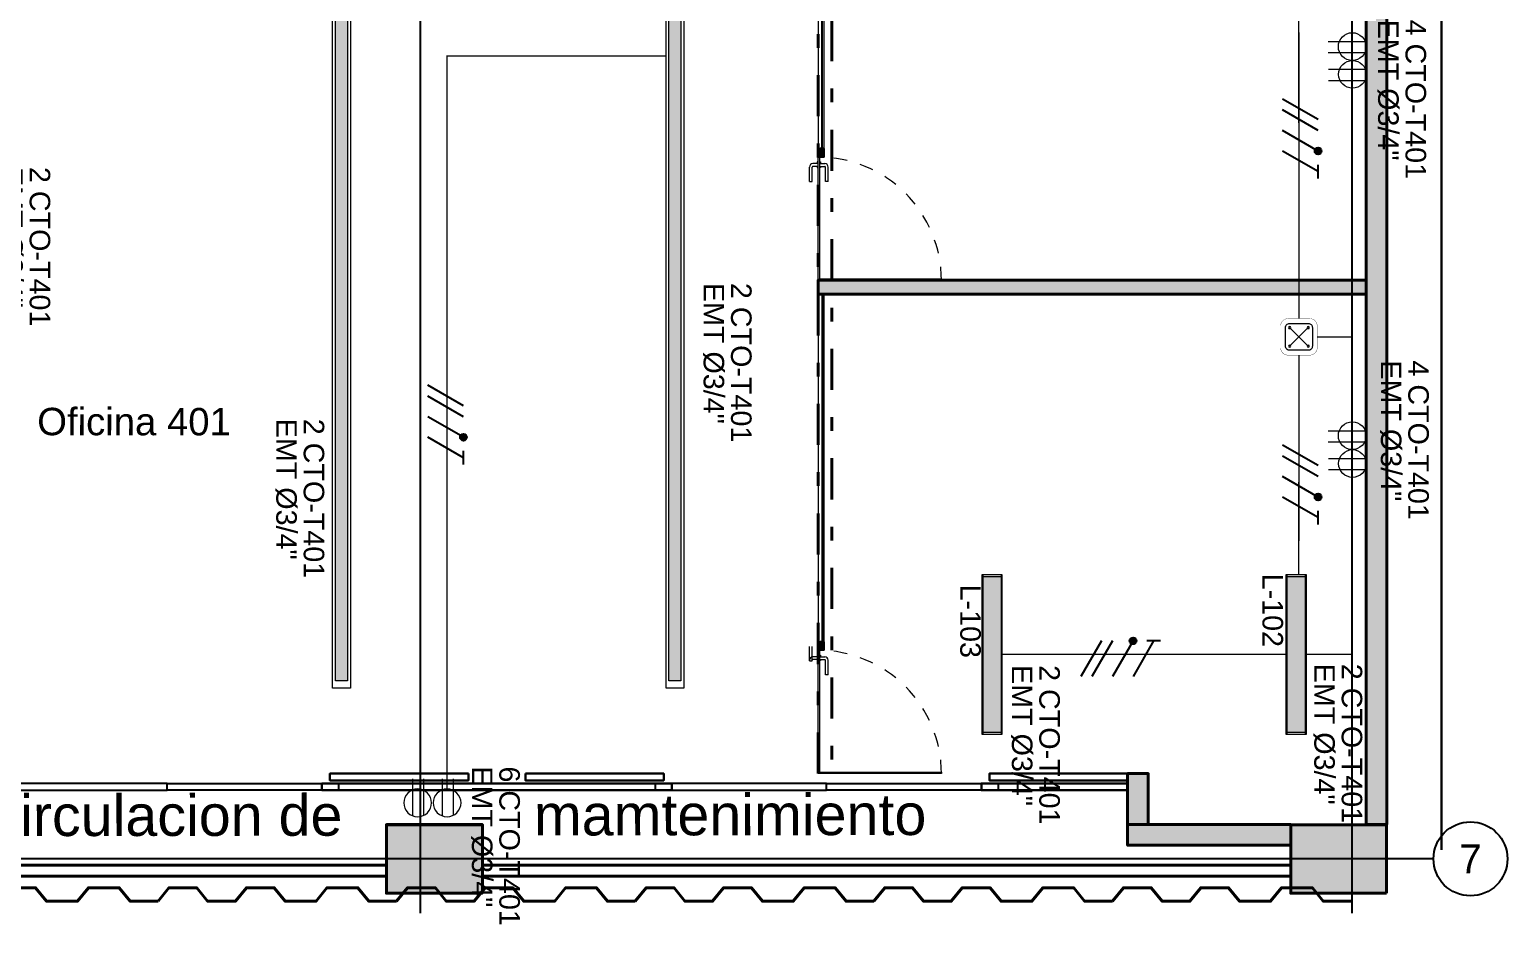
# Model space of a CAD drawing. Header units: millimetres. Extents: x -629 to 509, y -240 to 968.
# Drawn here: x 267.63 to 278.41, y 48.44 to 54.98 of the extents above; entities that cross this region are included whole.
import ezdxf
from ezdxf.enums import TextEntityAlignment as Align
from ezdxf.lldxf.tags import DXFTag

# ---------------------------------------------------------------- set-up
doc = ezdxf.new("R2010")
doc.units = ezdxf.units.MM
for name, pattern in [('CENTER', [0.7, 0.3, -0.2, 0, -0.2]), ('DASHED2', [9.525, 6.35, -3.175]), ('Hidden 1_16_', [0.002381, 0.001587, -0.00079375]), ('LÍNEAS_OCULTASX2', [0.75, 0.5, -0.25])]:
    doc.linetypes.add(name, pattern=pattern)
for name, color, linetype in [('-ALAMBRADO', 7, 'Continuous'), ('1amobla', 252, 'Continuous'), ('A_CIRCULO DE EJES', 252, 'Continuous'), ('CAJA DE PASO', 86, 'Continuous'), ('GG_PISO 2', 8, 'Continuous'), ('GG_PISO 4', 8, 'Continuous'), ('HACHTCOLUMNA', 252, 'Continuous'), ('PROYECCION', 251, 'DASHED2')]:
    doc.layers.add(name, color=color, linetype=linetype)
for name, color, linetype, lineweight in [('-CN-GYD-INTERRUPTORES DE PARED', 3, 'Continuous', 20), ('-CN-GYD-LUMINARIA CINTA LED', 4, 'Continuous', 18), ('-CN-GYD-TOMACORRIENTES', 1, 'Continuous', 18), ('-CN-GYD-TUBERÍA PRINCIPAL ILUMINACION', 5, 'Continuous', 5), ('-CN-GYD-TUBERÍA TOMACORRIENTE PVC', 86, 'Continuous', 18), ('-EL-Texto Tomas', 7, 'Continuous', 0), ('_TEXTO', 7, 'Continuous', 9), ('A-DETL-GENF', 7, 'Continuous', 5), ('A-DOOR', 7, 'Continuous', 5), ('Estructura', 250, 'Continuous', 40), ('Muro', 250, 'Continuous', 40), ('Piso', 253, 'Continuous', 30), ('TEXTOS', 250, 'Continuous', 20), ('Vidrio', 254, 'Continuous', 30)]:
    doc.layers.add(name, color=color, linetype=linetype, lineweight=lineweight)
doc.layers.add('A-DOOR-HDLN', color=9, linetype='Hidden 1_16_', lineweight=25, true_color=0x808080)
for name, color, linetype, true_color in [('JCA_HATCH 254', 7, 'Continuous', 0xd1d1d1), ('PDF_A - VENT', 7, 'Continuous', 0xffffff), ('PDF_VENTANAS', 7, 'Continuous', 0xb9b9b9)]:
    doc.layers.add(name, color=color, linetype=linetype, true_color=true_color)
doc.styles.add('A_TEXT1', font='arial.ttf')
doc.styles.add('ROMANS', font='arial.ttf')
doc.styles.get("Standard").update_dxf_attribs({"font": 'arial.ttf'})
tags = doc.linetypes.add('EMT_LINE', pattern='A,0.5,-0.2,["EMT",Standard,S=0.1,R=0,X=-0.1,Y=-0.05],-0.25', length=0.95).pattern_tags.tags
tags[6] = DXFTag(74, 10)

# ---------------------------------------------------------------- blocks, each defined once
blk = doc.blocks.new('A_B_Eje')
at = {"layer": 'A_CIRCULO DE EJES', "ltscale": 1.5}
blk.add_circle((0, 0), 0.0045, dxfattribs=at)
at = {"layer": 'A_CIRCULO DE EJES', "ltscale": 1.5, "style": 'A_TEXT1'}
blk.add_attdef('EJE', text='', height=0.0035, dxfattribs=at).set_placement((0, 0), align=Align.MIDDLE_CENTER)
blk = doc.blocks.new('Caja de paso')
at = {"layer": '-CN-GYD-TUBERÍA TOMACORRIENTE PVC', "const_width": 0.00173}
blk.add_lwpolyline([(-0.1111, 0.0667), (-0.1111, -0.0667, 0.414214), (-0.0667, -0.1111), (0.0667, -0.1111, 0.414214), (0.1111, -0.0667), (0.1111, 0.0667, 0.414214), (0.0667, 0.1111), (-0.0667, 0.1111, 0.414214)], format="xyb", close=True, dxfattribs=at)
at = {"layer": '-CN-GYD-TUBERÍA TOMACORRIENTE PVC'}
blk.add_lwpolyline([(-0.0566, -0.0819), (0.0566, -0.0819, 0.414214), (0.0819, -0.0566), (0.0819, 0.0566, 0.414214), (0.0566, 0.0819), (-0.0566, 0.0819, 0.414214), (-0.0819, 0.0566), (-0.0819, -0.0566, 0.414214)], format="xyb", close=True, dxfattribs=at)
at = {"layer": '-CN-GYD-TUBERÍA TOMACORRIENTE PVC', "linetype": 'LÍNEAS_OCULTASX2'}
for points in [[(-0.0566, 0.0566), (0.0566, -0.0566)], [(0.0566, 0.0566), (-0.0566, -0.0566)]]:
    blk.add_lwpolyline(points, dxfattribs=at)
at = {"layer": '-CN-GYD-TUBERÍA TOMACORRIENTE PVC'}
for centre in [(-0.0566, 0.0566), (0.0566, 0.0566), (-0.0566, -0.0566), (0.0566, -0.0566)]:
    blk.add_circle(centre, 0.00665, dxfattribs=at)
blk = doc.blocks.new('Tomas BD1')
at = {"lineweight": 0}
blk.add_line((0.115, -0.318), (0.115, 0.588), dxfattribs=at)
blk.add_lwpolyline([(-0.154, -0.297), (-0.154, 0.588)], dxfattribs=at)
blk.add_circle((0, 0), 0.338, dxfattribs=at)
at = {"layer": '-EL-Texto Tomas', "color": 7, "style": 'ROMANS'}
for tag, p, height, flags in [('POTENCIA(W)', (0.878, 0.595), 0.321, 9), ('TABLERO', (0.316, 0.654), 0.273, 8), ('CTO', (-0.059, 0.65), 0.273, 8)]:
    blk.add_attdef(tag, p, '', height=height, rotation=90, dxfattribs=dict(at, flags=flags))
at = {"layer": '-EL-Texto Tomas', "style": 'ROMANS', "flags": 9}
blk.add_attdef('USO', (-0.84, 0.589), '', height=0.35, rotation=90, dxfattribs=at)
blk = doc.blocks.new('Luminaria Lineal lumen')
at = {"layer": '-CN-GYD-INTERRUPTORES DE PARED'}
h = blk.add_hatch(dxfattribs=at)
h.set_pattern_fill('SWAMP', color=252, scale=0.5, angle=90)
h.set_pattern_definition([(90, (-99.318, -5.545), (-10.99852, 6.35), [1.5875, -11.1125]), (180, (-99.3185, -4.7517), (-10.99852, -6.35), [0.79375, -21.2033]), (180, (-99.3185, -4.553), (-10.99852, -6.35), [0.635, -21.36205]), (180, (-99.3185, -4.95), (-10.99852, -6.35), [0.635, -21.36205]), (150, (-99.318, -4.355), (-10.99852, -6.35), [0.508, -12.192]), (210, (-99.318, -5.149), (-5e-09, -12.7), [0.508, -12.192])])
h.paths.add_polyline_path([(-560, 25), (-560, -25), (560, -25), (560, 25)])
at = {"layer": '-CN-GYD-INTERRUPTORES DE PARED', "color": 4}
for points in [[(-571.9, -37), (-571.9, 37), (571.9, 37), (571.9, -37)], [(-560, -25), (-560, 25), (560, 25), (560, -25)]]:
    blk.add_lwpolyline(points, close=True, dxfattribs=at)
blk = doc.blocks.new('A$C0c308a91')
at = {"layer": '-CN-GYD-INTERRUPTORES DE PARED'}
h = blk.add_hatch(dxfattribs=at)
h.set_pattern_fill('SWAMP', color=252, scale=0.5, angle=90)
h.set_pattern_definition([(360, (0.008333, 0.3632815), (0.00168459, 0.00729449), [0.00042115, -0.00294803]), (90, (0.0085438, 0.3632815), (-0.00168459, 0.00729449), [0.000526434, -0.014062545]), (90, (0.0085965, 0.3632815), (-0.00168459, 0.00729449), [0.00042115, -0.01416783]), (90, (0.0084912, 0.3632815), (-0.00168459, 0.00729449), [0.00042115, -0.01416783]), (76.9961, (0.008649, 0.3632815), (-0.00168459, 0.00729449), [0.00029946, -0.007187024]), (103.0039, (0.0084385, 0.3632815), (-0.00336918, 3e-12), [0.00029946, -0.007187024])])
h.paths.add_polyline_path([(0.0688, 0.5741), (0.0032, 0.5741), (0.0032, 0.0079), (0.0688, 0.0079)])
at = {"layer": '-CN-GYD-INTERRUPTORES DE PARED', "color": 4}
for p, q in [((0, 0.582), (0.0719, 0.582)), ((0, 0), (0, 0.582)), ((0.0032, 0), (0.0032, 0.582)), ((0.0032, 0.5741), (0.0688, 0.5741)), ((0.0688, 0.582), (0.0688, 0)), ((0.0719, 0.582), (0.0719, 0)), ((0.0719, 0), (0, 0)), ((0.0688, 0.0079), (0.0032, 0.0079))]:
    blk.add_line(p, q, dxfattribs=at)
blk = doc.blocks.new('estructura etapa 3')
at = {"layer": 'HACHTCOLUMNA', "transparency": 33554687}
h = blk.add_hatch(color=256, dxfattribs=at)
h.paths.add_polyline_path([(-91.651, -6658.124), (-91.651, -6657.624), (-92.35, -6657.624), (-92.35, -6658.124)])
h.paths.add_polyline_path([(-49.354, -6658.124), (-49.354, -6657.624), (-50.055, -6657.624), (-50.055, -6658.124)])
h.paths.add_polyline_path([(-56.053, -6658.124), (-56.053, -6657.624), (-56.753, -6657.624), (-56.753, -6658.124)])
h.paths.add_polyline_path([(-76.45, -6659.124), (-76.95, -6659.124), (-76.95, -6657.624), (-76.45, -6657.624)])
h.paths.add_polyline_path([(-83.95, -6659.124), (-84.45, -6659.124), (-84.45, -6657.624), (-83.95, -6657.624)])
h.paths.add_polyline_path([(-60.452, -6659.124), (-60.952, -6659.124), (-60.952, -6657.624), (-60.452, -6657.624)])
h.paths.add_polyline_path([(-67.95, -6659.124), (-68.45, -6659.124), (-68.45, -6657.624), (-67.95, -6657.624)])
h.paths.add_polyline_path([(-91.85, -6668.199), (-91.851, -6667.599), (-92.35, -6667.599), (-92.349, -6668.199)])
h.paths.add_polyline_path([(-49.354, -6668.199), (-49.354, -6667.599), (-49.854, -6667.599), (-49.854, -6668.199)])
h.paths.add_polyline_path([(-56.154, -6668.149), (-56.154, -6667.649), (-56.854, -6667.649), (-56.854, -6668.149)])
h.paths.add_polyline_path([(-59.952, -6667.649), (-59.952, -6668.149), (-61.452, -6668.149), (-61.452, -6667.649)])
h.paths.add_polyline_path([(-75.95, -6667.649), (-75.95, -6668.149), (-77.45, -6668.149), (-77.45, -6667.649)])
h.paths.add_polyline_path([(-68.95, -6667.649), (-68.95, -6668.149), (-67.45, -6668.149), (-67.45, -6667.649)])
h.paths.add_polyline_path([(-84.95, -6667.649), (-84.95, -6668.149), (-83.45, -6668.149), (-83.45, -6667.649)])
h.paths.add_polyline_path([(-91.85, -6676.199), (-91.85, -6675.599), (-92.349, -6675.599), (-92.349, -6676.199)])
h.paths.add_polyline_path([(-49.354, -6676.199), (-49.354, -6675.599), (-49.854, -6675.599), (-49.854, -6676.199)])
h.paths.add_polyline_path([(-56.154, -6676.149), (-56.154, -6675.649), (-56.754, -6675.649), (-56.754, -6676.149)])
h.paths.add_polyline_path([(-59.952, -6675.649), (-59.952, -6676.149), (-61.452, -6676.149), (-61.452, -6675.649)])
h.paths.add_polyline_path([(-75.95, -6675.649), (-75.95, -6676.149), (-77.45, -6676.149), (-77.45, -6675.649)])
h.paths.add_polyline_path([(-68.95, -6675.649), (-68.95, -6676.149), (-67.45, -6676.149), (-67.45, -6675.649)])
h.paths.add_polyline_path([(-84.95, -6675.649), (-84.95, -6676.149), (-83.45, -6676.149), (-83.45, -6675.649)])
h.paths.add_polyline_path([(-91.847, -6686.299), (-91.851, -6685.699), (-92.35, -6685.699), (-92.346, -6686.299)])
h.paths.add_polyline_path([(-49.354, -6686.299), (-49.354, -6685.699), (-49.854, -6685.699), (-49.854, -6686.299)])
h.paths.add_polyline_path([(-56.154, -6686.249), (-56.154, -6685.749), (-56.754, -6685.749), (-56.754, -6686.249)])
h.paths.add_polyline_path([(-59.952, -6685.749), (-59.952, -6686.249), (-61.452, -6686.249), (-61.452, -6685.749)])
h.paths.add_polyline_path([(-75.95, -6685.749), (-75.95, -6686.249), (-77.45, -6686.249), (-77.45, -6685.749)])
h.paths.add_polyline_path([(-68.95, -6685.749), (-68.95, -6686.249), (-67.45, -6686.249), (-67.45, -6685.749)])
h.paths.add_polyline_path([(-84.95, -6685.749), (-84.95, -6686.249), (-83.45, -6686.249), (-83.45, -6685.749)])
h.paths.add_polyline_path([(-49.353, -6694.294), (-49.354, -6693.699), (-49.855, -6693.699), (-49.854, -6694.294)])
h.paths.add_polyline_path([(-56.054, -6694.249), (-56.054, -6693.749), (-56.753, -6693.749), (-56.753, -6694.249)])
h.paths.add_polyline_path([(-91.651, -6694.249), (-91.651, -6693.749), (-92.35, -6693.749), (-92.35, -6694.249)])
h.paths.add_polyline_path([(-59.952, -6693.749), (-59.952, -6694.249), (-61.452, -6694.249), (-61.452, -6693.749)])
h.paths.add_polyline_path([(-75.95, -6693.749), (-75.95, -6694.249), (-77.45, -6694.249), (-77.45, -6693.749)])
h.paths.add_polyline_path([(-68.95, -6693.749), (-68.95, -6694.249), (-67.45, -6694.249), (-67.45, -6693.749)])
h.paths.add_polyline_path([(-84.95, -6693.749), (-84.95, -6694.249), (-83.45, -6694.249), (-83.45, -6693.749)])
h.paths.add_polyline_path([(-49.359, -6703.974), (-49.359, -6703.374), (-49.859, -6703.374), (-49.859, -6703.974)])
h.paths.add_polyline_path([(-56.054, -6703.924), (-56.054, -6703.424), (-56.753, -6703.424), (-56.753, -6703.924)])
h.paths.add_polyline_path([(-67.95, -6704.924), (-67.95, -6703.424), (-68.45, -6703.424), (-68.45, -6704.924)])
h.paths.add_polyline_path([(-91.651, -6703.924), (-91.651, -6703.424), (-92.35, -6703.424), (-92.35, -6703.924)])
h.paths.add_polyline_path([(-61.847, -6703.424), (-60.347, -6703.424), (-60.347, -6703.924), (-61.847, -6703.924)])
h.paths.add_polyline_path([(-83.95, -6704.924), (-83.95, -6703.424), (-84.45, -6703.424), (-84.45, -6704.924)])
h.paths.add_polyline_path([(-76.45, -6704.924), (-76.45, -6703.424), (-76.95, -6703.424), (-76.95, -6704.924)])
h.paths.add_polyline_path([(-49.354, -6711.949), (-49.354, -6711.449), (-50.054, -6711.449), (-50.054, -6711.949)])
h.paths.add_polyline_path([(-55.954, -6711.949), (-55.954, -6711.449), (-56.654, -6711.449), (-56.654, -6711.949)])
h.paths.add_polyline_path([(-91.65, -6711.949), (-91.65, -6711.449), (-92.35, -6711.449), (-92.35, -6711.949)])
h.paths.add_polyline_path([(-60.952, -6711.949), (-60.952, -6709.549), (-60.452, -6709.549), (-60.452, -6711.949)])
h.paths.add_polyline_path([(-68.45, -6709.549), (-68.45, -6711.949), (-67.95, -6711.949), (-67.95, -6709.549)])
h.paths.add_polyline_path([(-76.95, -6709.549), (-76.95, -6711.949), (-76.45, -6711.949), (-76.45, -6709.549)])
h.paths.add_polyline_path([(-83.95, -6709.549), (-83.95, -6711.949), (-84.45, -6711.949), (-84.45, -6709.549)])
at = {"layer": 'Estructura', "transparency": 33554687}
for points in [[(-55.954, -6711.949), (-55.954, -6711.449), (-56.654, -6711.449), (-56.654, -6711.949)], [(-49.354, -6711.949), (-49.354, -6711.449), (-50.054, -6711.449), (-50.054, -6711.949)]]:
    blk.add_lwpolyline(points, close=True, dxfattribs=at)
blk = doc.blocks.new('A$Caedca3e0')
at = {"layer": 'JCA_HATCH 254', "linetype": 'Continuous', "ltscale": 0.3, "transparency": 33554687}
h = blk.add_hatch(color=256, dxfattribs=at)
h.dxf.hatch_style = 1
h.paths.add_polyline_path([(26.924, 56.688), (26.774, 56.688), (26.774, 2.964), (26.924, 2.964)])
h = blk.add_hatch(color=256, dxfattribs=at)
h.dxf.hatch_style = 1
h.paths.add_polyline_path([(22.774, 6.839), (26.774, 6.839), (26.774, 6.939), (22.774, 6.939)])
h = blk.add_hatch(color=256, dxfattribs=at)
h.dxf.hatch_style = 1
h.paths.add_polyline_path([(25.033, 2.964), (25.033, 3.337), (25.183, 3.337), (25.183, 2.964)])
h.paths.add_polyline_path([(26.224, 2.964), (25.033, 2.964), (25.033, 2.814), (26.224, 2.814)])
at = {"layer": '1amobla', "linetype": 'Continuous', "ltscale": 0.3}
blk.add_line((26.774, 8.736), (26.774, 8.696), dxfattribs=at)
at = {"layer": 'A-DETL-GENF'}
for p, q in [((22.766, 7.791), (22.736, 7.791)), ((22.766, 7.771), (22.736, 7.771)), ((22.766, 7.804), (22.766, 7.791)), ((22.774, 7.804), (22.766, 7.804)), ((22.766, 7.771), (22.766, 7.764)), ((22.784, 7.804), (22.792, 7.804)), ((22.792, 7.804), (22.792, 7.791)), ((22.792, 7.791), (22.822, 7.791)), ((22.792, 7.771), (22.792, 7.764)), ((22.792, 7.771), (22.822, 7.771)), ((22.711, 7.661), (22.711, 7.766)), ((22.711, 7.661), (22.731, 7.661)), ((22.731, 7.661), (22.731, 7.766)), ((22.766, 7.764), (22.774, 7.764)), ((22.792, 7.764), (22.784, 7.764)), ((22.827, 7.661), (22.827, 7.766)), ((22.847, 7.661), (22.827, 7.661)), ((22.847, 7.661), (22.847, 7.766))]:
    blk.add_line(p, q, dxfattribs=at)
at = {"layer": 'A-DETL-GENF', "transparency": 33554687}
for p, q in [((22.711, 4.161), (22.711, 4.266)), ((22.731, 4.161), (22.731, 4.266)), ((22.711, 4.161), (22.731, 4.161)), ((22.766, 4.189), (22.736, 4.189)), ((22.766, 4.169), (22.736, 4.169)), ((22.766, 4.202), (22.766, 4.189)), ((22.774, 4.202), (22.766, 4.202)), ((22.766, 4.169), (22.766, 4.162)), ((22.766, 4.162), (22.774, 4.162)), ((22.784, 4.202), (22.792, 4.202)), ((22.792, 4.162), (22.784, 4.162)), ((22.792, 4.202), (22.792, 4.189)), ((22.792, 4.189), (22.822, 4.189)), ((22.792, 4.169), (22.792, 4.162)), ((22.792, 4.169), (22.822, 4.169)), ((22.827, 4.059), (22.827, 4.164)), ((22.847, 4.059), (22.847, 4.164)), ((22.847, 4.059), (22.827, 4.059))]:
    blk.add_line(p, q, dxfattribs=at)
at = {"layer": 'A-DETL-GENF'}
for centre, radius, start, end in [((22.736, 7.766), 0.025, 90, 180), ((22.736, 7.766), 0.005, 90, 180), ((22.822, 7.766), 0.025, 0, 90), ((22.822, 7.766), 0.005, 0, 90)]:
    blk.add_arc(centre, radius, start, end, dxfattribs=at)
at = {"layer": 'A-DETL-GENF', "transparency": 33554687}
for centre, radius, start, end in [((22.736, 4.164), 0.025, 90, 180), ((22.736, 4.164), 0.005, 90, 180), ((22.822, 4.164), 0.025, 0, 90), ((22.822, 4.164), 0.005, 0, 90)]:
    blk.add_arc(centre, radius, start, end, dxfattribs=at)
at = {"layer": 'A-DOOR', "transparency": 33554687}
blk.add_line((22.774, 3.537), (22.774, 4.237), dxfattribs=at)
at = {"layer": 'A-DOOR-HDLN', "lineweight": 5}
blk.add_arc((22.774, 6.939), 0.9, 359.986, 90.014, dxfattribs=at)
at = {"layer": 'A-DOOR-HDLN', "lineweight": 5, "transparency": 33554687}
blk.add_arc((22.774, 3.337), 0.9, 359.986, 90.014, dxfattribs=at)
at = {"layer": 'Muro'}
for points in [[(26.924, 56.688), (26.774, 56.688), (26.774, 2.964), (26.924, 2.964)], [(25.033, 2.964), (25.033, 3.337), (25.183, 3.337), (25.183, 2.964)], [(26.224, 2.964), (25.033, 2.964), (25.033, 2.814), (26.224, 2.814)]]:
    blk.add_lwpolyline(points, close=True, dxfattribs=at)
at = {"layer": 'Muro', "linetype": 'CENTER', "transparency": 33554687}
blk.add_lwpolyline([(22.774, 3.337), (22.774, 10.439), (22.873, 10.439), (22.873, 3.337)], dxfattribs=at)
at = {"layer": 'Muro', "linetype": 'Continuous', "ltscale": 0.3}
for points in [[(22.774, 6.839), (26.774, 6.839), (26.774, 6.939), (22.774, 6.939)], [(19.624, 2.964), (20.324, 2.964), (20.324, 2.464), (19.624, 2.464)]]:
    blk.add_lwpolyline(points, close=True, dxfattribs=at)
at = {"layer": 'Muro'}
for points in [[(19.624, 2.667), (15.825, 2.667), (15.825, 2.587), (19.624, 2.587)], [(20.324, 2.667), (26.224, 2.667), (26.224, 2.587), (20.324, 2.587)], [(16.214, 2.404), (16.294, 2.503), (16.497, 2.503), (16.577, 2.404), (16.78, 2.404), (16.86, 2.503), (17.062, 2.503), (17.142, 2.404), (17.368, 2.404), (17.448, 2.503), (17.673, 2.503), (17.753, 2.404), (17.956, 2.404)], [(17.956, 2.404), (18.036, 2.503), (18.238, 2.503), (18.318, 2.404), (18.521, 2.404), (18.601, 2.503), (18.804, 2.503), (18.884, 2.404), (19.109, 2.404), (19.189, 2.503), (19.415, 2.503), (19.495, 2.404), (19.697, 2.404)], [(19.697, 2.404), (19.777, 2.503), (19.98, 2.503), (20.06, 2.404), (20.263, 2.404), (20.343, 2.503), (20.545, 2.503), (20.625, 2.404), (20.851, 2.404), (20.931, 2.503), (21.156, 2.503), (21.236, 2.404), (21.439, 2.404)], [(21.439, 2.404), (21.519, 2.503), (21.722, 2.503), (21.802, 2.404), (22.004, 2.404), (22.084, 2.503), (22.287, 2.503), (22.367, 2.404), (22.592, 2.404), (22.672, 2.503), (22.898, 2.503), (22.978, 2.404), (23.18, 2.404)], [(23.18, 2.404), (23.26, 2.503), (23.463, 2.503), (23.543, 2.404), (23.746, 2.404), (23.826, 2.503), (24.029, 2.503), (24.109, 2.404), (24.334, 2.404), (24.414, 2.503), (24.639, 2.503), (24.719, 2.404), (24.922, 2.404)], [(24.922, 2.404), (25.002, 2.503), (25.205, 2.503), (25.285, 2.404), (25.487, 2.404), (25.567, 2.503), (25.77, 2.503), (25.85, 2.404), (26.076, 2.404), (26.156, 2.503), (26.381, 2.503), (26.461, 2.404), (26.664, 2.404)]]:
    blk.add_lwpolyline(points, dxfattribs=at)
at = {"layer": 'PDF_A - VENT', "linetype": 'Continuous', "lineweight": 0}
blk.add_line((22.774, 7.839), (22.817, 7.839), dxfattribs=at)
blk.add_lwpolyline([(22.817, 10.439), (22.774, 10.439), (22.774, 7.839), (22.817, 7.839)], close=True, dxfattribs=at)
at = {"layer": 'PDF_A - VENT', "linetype": 'Continuous', "lineweight": 5}
for points in [[(22.796, 7.893, 0.054234), (22.793, 7.896, -0.182414), (22.801, 7.892, -0.182414), (22.808, 7.895, 0.054234), (22.805, 7.893)], [(22.793, 7.892, 0.182414), (22.801, 7.896, 0.182414), (22.808, 7.892)]]:
    blk.add_lwpolyline(points, format="xyb", dxfattribs=at)
blk.add_lwpolyline([(22.803, 7.943), (22.803, 7.933)], dxfattribs=at)
at = {"layer": 'PDF_A - VENT', "linetype": 'Continuous', "lineweight": 0}
for points in [[(22.774, 6.939), (22.774, 7.839)], [(22.784, 7.839), (22.784, 6.939)], [(22.784, 6.949), (23.674, 6.949), (23.674, 6.939), (22.774, 6.939)]]:
    blk.add_lwpolyline(points, dxfattribs=at)
at = {"layer": 'PDF_A - VENT', "linetype": 'Continuous', "lineweight": 0, "transparency": 33554687}
blk.add_lwpolyline([(22.817, 6.839), (22.774, 6.839), (22.774, 4.237), (22.817, 4.237)], close=True, dxfattribs=at)
at = {"layer": 'PDF_A - VENT', "linetype": 'Continuous', "lineweight": 5, "transparency": 33554687}
blk.add_lwpolyline([(22.803, 4.341), (22.803, 4.331)], dxfattribs=at)
at = {"layer": 'PDF_A - VENT', "linetype": 'Continuous', "lineweight": 0, "transparency": 33554687}
for points in [[(22.774, 4.237), (22.784, 4.237), (22.784, 3.337), (22.774, 3.337), (22.774, 4.237)], [(22.784, 3.337), (22.784, 3.347), (23.674, 3.347), (23.674, 3.337), (22.774, 3.337)]]:
    blk.add_lwpolyline(points, dxfattribs=at)
at = {"layer": 'PDF_A - VENT', "linetype": 'Continuous', "lineweight": 5, "transparency": 33554687}
for points in [[(22.796, 4.291, 0.054234), (22.793, 4.294, -0.182414), (22.801, 4.29, -0.182414), (22.808, 4.293, 0.054234), (22.805, 4.291)], [(22.793, 4.29, 0.182414), (22.801, 4.294, 0.182414), (22.808, 4.29)]]:
    blk.add_lwpolyline(points, format="xyb", dxfattribs=at)
at = {"layer": 'PDF_A - VENT', "linetype": 'Continuous', "lineweight": 5}
for centre, start, end in [((22.786, 7.913), 292.1524, 304.5697), ((22.815, 7.913), 235.4303, 247.8476)]:
    blk.add_arc(centre, 0.0167, start, end, dxfattribs=at)
at = {"layer": 'PDF_A - VENT', "linetype": 'Continuous', "lineweight": 5, "transparency": 33554687}
for centre, start, end in [((22.786, 4.311), 292.1524, 304.5697), ((22.815, 4.311), 235.4303, 247.8476)]:
    blk.add_arc(centre, 0.0167, start, end, dxfattribs=at)
at = {"layer": 'PDF_A - VENT', "linetype": 'Continuous', "transparency": 33554559}
for points in [[(22.803, 7.882), (22.803, 10.241), (22.803, 10.241)], [(22.803, 10.241), (22.803, 10.241), (22.803, 7.882)], [(22.774, 7.887), (22.793, 7.887), (22.779, 7.892)], [(22.774, 7.877), (22.808, 7.877), (22.774, 7.882)], [(22.808, 7.877), (22.774, 7.882), (22.808, 7.882)], [(22.774, 7.872), (22.817, 7.872), (22.774, 7.877)], [(22.817, 7.872), (22.774, 7.877), (22.817, 7.877)], [(22.779, 7.892), (22.793, 7.892), (22.788, 7.901)], [(22.793, 7.887), (22.779, 7.892), (22.793, 7.892)], [(22.793, 7.892), (22.779, 7.892), (22.798, 7.892)], [(22.779, 7.882), (22.793, 7.882), (22.784, 7.887)], [(22.803, 7.882), (22.779, 7.882), (22.779, 7.882)], [(22.779, 7.882), (22.779, 7.882), (22.803, 7.882)], [(22.793, 7.882), (22.784, 7.887), (22.793, 7.887)], [(22.793, 7.892), (22.788, 7.901), (22.793, 7.901)], [(22.798, 7.901), (22.788, 7.901), (22.793, 7.901)], [(22.793, 7.901), (22.793, 7.901), (22.798, 7.901)], [(22.798, 7.901), (22.793, 7.901), (22.793, 7.901)], [(22.798, 7.896), (22.798, 7.892), (22.793, 7.892)], [(22.798, 7.892), (22.793, 7.892), (22.793, 7.892)], [(22.793, 7.892), (22.793, 7.892), (22.798, 7.892)], [(22.798, 7.896), (22.798, 7.896), (22.798, 7.892)], [(22.808, 7.901), (22.812, 7.901), (22.812, 7.901)], [(22.812, 7.901), (22.808, 7.901), (22.808, 7.901)], [(22.808, 7.901), (22.808, 7.901), (22.812, 7.901)], [(22.812, 7.901), (22.817, 7.901), (22.808, 7.901)], [(22.808, 7.896), (22.808, 7.896), (22.812, 7.892)], [(22.808, 7.896), (22.812, 7.892), (22.808, 7.892)], [(22.812, 7.892), (22.808, 7.892), (22.808, 7.892)], [(22.808, 7.892), (22.808, 7.892), (22.817, 7.892)], [(22.808, 7.892), (22.817, 7.892), (22.812, 7.892)], [(22.812, 7.892), (22.817, 7.892), (22.812, 7.901)], [(22.817, 7.892), (22.812, 7.901), (22.817, 7.901)], [(22.812, 7.901), (22.812, 7.901), (22.817, 7.901)], [(22.812, 7.877), (22.817, 7.877), (22.812, 7.892)], [(22.817, 7.877), (22.812, 7.892), (22.817, 7.892)], [(22.774, 7.839), (22.817, 7.839), (22.774, 7.872)], [(22.817, 7.839), (22.774, 7.872), (22.817, 7.872)], [(22.812, 7.872), (22.779, 7.872), (22.779, 7.872)], [(22.779, 7.872), (22.779, 7.872), (22.812, 7.872)], [(22.803, 4.28), (22.803, 6.639), (22.803, 6.639)], [(22.803, 6.639), (22.803, 6.639), (22.803, 4.28)], [(22.774, 4.285), (22.793, 4.285), (22.779, 4.289)], [(22.774, 4.275), (22.808, 4.275), (22.774, 4.28)], [(22.808, 4.275), (22.774, 4.28), (22.808, 4.28)], [(22.774, 4.27), (22.817, 4.27), (22.774, 4.275)], [(22.817, 4.27), (22.774, 4.275), (22.817, 4.275)], [(22.774, 4.237), (22.817, 4.237), (22.774, 4.27)], [(22.817, 4.237), (22.774, 4.27), (22.817, 4.27)], [(22.779, 4.289), (22.793, 4.289), (22.788, 4.299)], [(22.793, 4.285), (22.779, 4.289), (22.793, 4.289)], [(22.793, 4.289), (22.779, 4.289), (22.798, 4.289)], [(22.779, 4.28), (22.793, 4.28), (22.784, 4.285)], [(22.803, 4.28), (22.779, 4.28), (22.779, 4.28)], [(22.779, 4.28), (22.779, 4.28), (22.803, 4.28)], [(22.812, 4.27), (22.779, 4.27), (22.779, 4.27)], [(22.779, 4.27), (22.779, 4.27), (22.812, 4.27)], [(22.793, 4.28), (22.784, 4.285), (22.793, 4.285)], [(22.793, 4.289), (22.788, 4.299), (22.793, 4.299)], [(22.798, 4.299), (22.788, 4.299), (22.793, 4.299)], [(22.798, 4.299), (22.793, 4.299), (22.793, 4.299)], [(22.793, 4.299), (22.793, 4.299), (22.798, 4.299)], [(22.798, 4.294), (22.798, 4.289), (22.793, 4.289)], [(22.798, 4.289), (22.793, 4.289), (22.793, 4.289)], [(22.793, 4.289), (22.793, 4.289), (22.798, 4.289)], [(22.798, 4.294), (22.798, 4.294), (22.798, 4.289)], [(22.808, 4.299), (22.812, 4.299), (22.812, 4.299)], [(22.812, 4.299), (22.808, 4.299), (22.808, 4.299)], [(22.808, 4.299), (22.808, 4.299), (22.812, 4.299)], [(22.812, 4.299), (22.817, 4.299), (22.808, 4.299)], [(22.808, 4.294), (22.808, 4.294), (22.812, 4.289)], [(22.808, 4.294), (22.812, 4.289), (22.808, 4.289)], [(22.812, 4.289), (22.808, 4.289), (22.808, 4.289)], [(22.808, 4.289), (22.808, 4.289), (22.817, 4.289)], [(22.808, 4.289), (22.817, 4.289), (22.812, 4.289)], [(22.812, 4.289), (22.817, 4.289), (22.812, 4.299)], [(22.817, 4.289), (22.812, 4.299), (22.817, 4.299)], [(22.812, 4.299), (22.812, 4.299), (22.817, 4.299)], [(22.812, 4.275), (22.817, 4.275), (22.812, 4.289)], [(22.817, 4.275), (22.812, 4.289), (22.817, 4.289)]]:
    blk.add_solid(points, dxfattribs=at)
at = {"layer": 'PDF_VENTANAS', "linetype": 'Continuous', "lineweight": 25}
for p, q in [((22.774, 7.882), (22.774, 7.839)), ((22.808, 7.872), (22.774, 7.872))]:
    blk.add_line(p, q, dxfattribs=at)
at = {"layer": 'PDF_VENTANAS', "linetype": 'Continuous', "lineweight": 25, "transparency": 33554687}
for p, q in [((22.774, 4.28), (22.774, 4.237)), ((22.808, 4.27), (22.774, 4.27))]:
    blk.add_line(p, q, dxfattribs=at)
at = {"layer": 'PDF_VENTANAS', "linetype": 'Continuous', "lineweight": 25}
for points in [[(22.803, 7.882), (22.803, 10.439)], [(22.798, 7.901), (22.788, 7.901), (22.774, 7.887), (22.788, 7.887)], [(22.784, 7.887), (22.779, 7.882), (22.774, 7.882)], [(22.779, 7.887), (22.788, 7.901), (22.788, 7.882), (22.808, 7.882)], [(22.803, 7.882), (22.803, 7.877), (22.779, 7.877)], [(22.784, 7.877), (22.784, 7.882), (22.788, 7.887)], [(22.793, 7.882), (22.793, 7.901)], [(22.793, 7.892), (22.798, 7.892), (22.798, 7.896), (22.793, 7.892)], [(22.812, 7.901), (22.812, 7.877), (22.808, 7.877), (22.808, 7.882)], [(22.817, 7.901), (22.808, 7.901)], [(22.812, 7.892), (22.808, 7.896), (22.808, 7.892), (22.812, 7.892)], [(22.817, 7.839), (22.817, 7.901)], [(22.779, 7.872), (22.779, 7.868), (22.812, 7.844), (22.812, 7.868), (22.808, 7.868), (22.808, 7.872)], [(22.812, 7.872), (22.817, 7.872)]]:
    blk.add_lwpolyline(points, dxfattribs=at)
at = {"layer": 'PDF_VENTANAS', "linetype": 'Continuous', "lineweight": 25, "transparency": 33554687}
for points in [[(22.803, 6.839), (22.803, 4.28)], [(22.798, 4.299), (22.788, 4.299), (22.774, 4.285), (22.788, 4.285)], [(22.784, 4.285), (22.779, 4.28), (22.774, 4.28)], [(22.779, 4.285), (22.788, 4.299), (22.788, 4.28), (22.808, 4.28)], [(22.803, 4.28), (22.803, 4.275), (22.779, 4.275)], [(22.779, 4.27), (22.779, 4.265), (22.812, 4.241), (22.812, 4.265), (22.808, 4.265), (22.808, 4.27)], [(22.784, 4.275), (22.784, 4.28), (22.788, 4.285)], [(22.793, 4.28), (22.793, 4.299)], [(22.793, 4.289), (22.798, 4.289), (22.798, 4.294), (22.793, 4.289)], [(22.812, 4.299), (22.812, 4.275), (22.808, 4.275), (22.808, 4.28)], [(22.817, 4.299), (22.808, 4.299)], [(22.812, 4.289), (22.808, 4.294), (22.808, 4.289), (22.812, 4.289)], [(22.812, 4.27), (22.817, 4.27)], [(22.817, 4.237), (22.817, 4.299)]]:
    blk.add_lwpolyline(points, dxfattribs=at)
at = {"layer": 'Piso'}
blk.add_line((27.324, 2.781), (27.324, 21.1, -41.255), dxfattribs=at)
at = {"layer": 'PROYECCION', "ltscale": 3}
for points in [[(16.771, 3.265), (16.771, 3.215), (18.023, 3.215), (18.023, 3.265)], [(19.274, 3.265), (19.274, 3.215), (18.023, 3.215), (18.023, 3.265)], [(21.584, 3.265), (21.584, 3.215), (22.835, 3.215), (22.835, 3.265)], [(24.087, 3.265), (24.087, 3.215), (22.835, 3.215), (22.835, 3.265)]]:
    blk.add_lwpolyline(points, close=True, dxfattribs=at)
at = {"layer": 'Vidrio'}
for points in [[(21.706, 3.265), (21.706, 3.215), (19.152, 3.215), (19.152, 3.265)], [(20.221, 3.337), (20.221, 3.287), (19.211, 3.287), (19.211, 3.337)], [(20.638, 3.337), (20.638, 3.287), (21.647, 3.287), (21.647, 3.337)], [(25.033, 3.265), (25.033, 3.215), (23.965, 3.215), (23.965, 3.265)], [(25.033, 3.337), (25.033, 3.287), (24.024, 3.287), (24.024, 3.337)]]:
    blk.add_lwpolyline(points, close=True, dxfattribs=at)
blk.add_blockref('estructura etapa 3', (76.277, 6714.412), dxfattribs=at)
at = {"layer": 'TEXTOS', "color": 8}
blk.add_text('Oficina 401', height=0.2, rotation=359.9331, dxfattribs=at).set_placement((17.074, 5.808))
blk = doc.blocks.new('3x')
at = {"layer": '-ALAMBRADO'}
h = blk.add_hatch(color=256, dxfattribs=at)
edge = h.paths.add_edge_path()
edge.add_arc((0.078, 0.13), 0.025, 0, 360)
for p, q in [((-0.152, 0.13), (-0.302, -0.13)), ((-0.072, 0.13), (-0.222, -0.13)), ((0.078, 0.13), (-0.072, -0.13)), ((0.228, 0.13), (0.078, -0.13))]:
    blk.add_line(p, q, dxfattribs=at)
blk.add_lwpolyline([(0.278, 0.13), (0.178, 0.13)], dxfattribs=at)
blk.add_circle((0.078, 0.13), 0.025, dxfattribs=at)
blk = doc.blocks.new('*U60')
at = {"layer": '-ALAMBRADO'}
blk.add_blockref('3x', (0, 0), dxfattribs=at)

msp = doc.modelspace()

# ---------------------------------------------------------------- linework, layer by layer
at = {"layer": '-CN-GYD-TUBERÍA PRINCIPAL ILUMINACION', "linetype": 'EMT_LINE', "ltscale": 15, "const_width": 0.01}
for points in [[(276.891, 55.33), (276.892, 52.864)], [(277.282, 54.547), (277.282, 52.731), (277.025, 52.731)], [(276.892, 52.597), (276.891, 50.997)], [(277.282, 51.705), (277.282, 50.412), (276.944, 50.412)], [(276.8, 50.412), (274.724, 50.412)]]:
    msp.add_lwpolyline(points, dxfattribs=at)
at = {"layer": '-CN-GYD-TUBERÍA PRINCIPAL ILUMINACION', "linetype": 'EMT_LINE', "ltscale": 15}
msp.add_lwpolyline([(272.27, 54.782, 0.01, 0.01, 0), (270.675, 54.782, 0.01, 0.01, 0), (270.675, 50.548, 0.01, 0.01, 0), (270.675, 49.429, 0, 0, 0)], format="xyseb", dxfattribs=at)
at = {"layer": 'GG_PISO 2', "color": 252, "true_color": 0x939598}
for points in [[(270.478, 103.207), (270.478, 48.522)], [(277.278, 103.207), (277.278, 48.522)], [(277.874, 48.919), (230.799, 48.919)]]:
    msp.add_lwpolyline(points, dxfattribs=at)

# ---------------------------------------------------------------- block references
at = {"layer": '-CN-GYD-LUMINARIA CINTA LED'}
for name, p, xscale, yscale, zscale, rotation in [('Luminaria Lineal lumen', (269.904, 52.671), 0.004378978691032488, 0.001751591476412995, 0.4965141192981717, 269.9999999999972), ('Luminaria Lineal lumen', (272.338, 52.671), 0.004378978691032488, 0.001751591476412995, 0.4965141192981717, 269.9999999999972), ('A$C0c308a91', (274.58, 49.827), 2.009565975784769, 2.009565975784769, 2.009565975784769, 0.012739158490207), ('A$C0c308a91', (276.8, 49.827), 2.009565975784769, 2.009565975784769, 2.009565975784769, 0.012739158490207)]:
    msp.add_blockref(name, p, dxfattribs=dict(at, xscale=xscale, yscale=yscale, zscale=zscale, rotation=rotation))
at = {"layer": '-CN-GYD-TOMACORRIENTES', "lineweight": 0, "xscale": 0.3, "yscale": 0.3, "zscale": 0.3, "rotation": 89.99999999999997}
for p in [(277.281, 54.851), (277.283, 54.648), (277.281, 52.009), (277.283, 51.806)]:
    msp.add_blockref('Tomas BD1', p, dxfattribs=at)
at = {"layer": '-CN-GYD-TOMACORRIENTES', "lineweight": 0, "xscale": -0.3, "yscale": 0.3, "zscale": 0.3}
for p in [(270.46, 49.328), (270.675, 49.328)]:
    msp.add_blockref('Tomas BD1', p, dxfattribs=at)
msp.add_blockref('A$Caedca3e0', (250.609, 46.205))
ref = msp.add_blockref('A_B_Eje', (278.144, 48.919), dxfattribs=dict(xscale=60, yscale=60, zscale=60))
ref.add_attrib('EJE', '7', dxfattribs={"color": 7, "ltscale": 1.5, "height": 0.21, "style": 'A_TEXT1'}).set_placement((278.144, 48.919), align=Align.MIDDLE_CENTER)
at = {"layer": '_TEXTO', "linetype": 'Continuous', "ltscale": 10, "zscale": 320, "rotation": 270}
for p in [(276.902, 54.166), (270.664, 52.076), (276.902, 51.639)]:
    msp.add_blockref('*U60', p, dxfattribs=at)
at = {"layer": '_TEXTO', "linetype": 'Continuous', "ltscale": 10, "zscale": 320}
msp.add_blockref('*U60', (275.603, 50.381), dxfattribs=at)
at = {"layer": 'CAJA DE PASO', "linetype": 'Continuous', "ltscale": 10, "xscale": -1.2, "yscale": 1.2, "zscale": 1.523145158877299, "rotation": 180}
msp.add_blockref('Caja de paso', (276.892, 52.731), dxfattribs=at)

# ---------------------------------------------------------------- texts
at = {"layer": 'GG_PISO 4'}
msp.add_text('circulacion de            mamtenimiento', height=0.3, rotation=0.0669, dxfattribs=at).set_placement((267.349, 49.085))
at = {"layer": 'TEXTOS', "char_height": 0.15, "width": 1.36121, "attachment_point": 1, "rotation": 270}
for s, insert in [('\\A1;\\pxsm0.8;4 CTO-T401\\PEMT Ø3/4"       ', (277.82, 55.048)), ('\\A1;\\pxsm0.8;2 CTO-T401\\PEMT Ø3/4"       ', (267.778, 53.972)), ('\\A1;\\pxsm0.8;2 CTO-T401\\PEMT Ø3/4"       ', (272.897, 53.125)), ('\\A1;\\pxsm0.8;4 CTO-T401\\PEMT Ø3/4"       ', (277.84, 52.559)), ('\\A1;\\pxsm0.8;2 CTO-T401\\PEMT Ø3/4"       ', (269.778, 52.133)), ('\\A1;\\pxsm0.8;2 CTO-T401\\PEMT Ø3/4"       ', (275.147, 50.334)), ('\\A1;\\pxsm0.8;2 CTO-T401\\PEMT Ø3/4"       ', (277.354, 50.344)), ('\\A1;\\pxsm0.8;6 CTO-T401\\PEMT Ø3/4"       ', (271.206, 49.594))]:
    msp.add_mtext(s, dxfattribs=dict(at, insert=insert))
at = {"layer": 'TEXTOS', "char_height": 0.15, "attachment_point": 1, "rotation": 270}
for s, insert in [('L-102', (276.776, 51.002)), ('L-103', (274.57, 50.922))]:
    msp.add_mtext_dynamic_manual_height_columns(s, width=0.19596, gutter_width=0.325, heights=[0], dxfattribs=dict(at, insert=insert))

doc.saveas('drawing.dxf')
